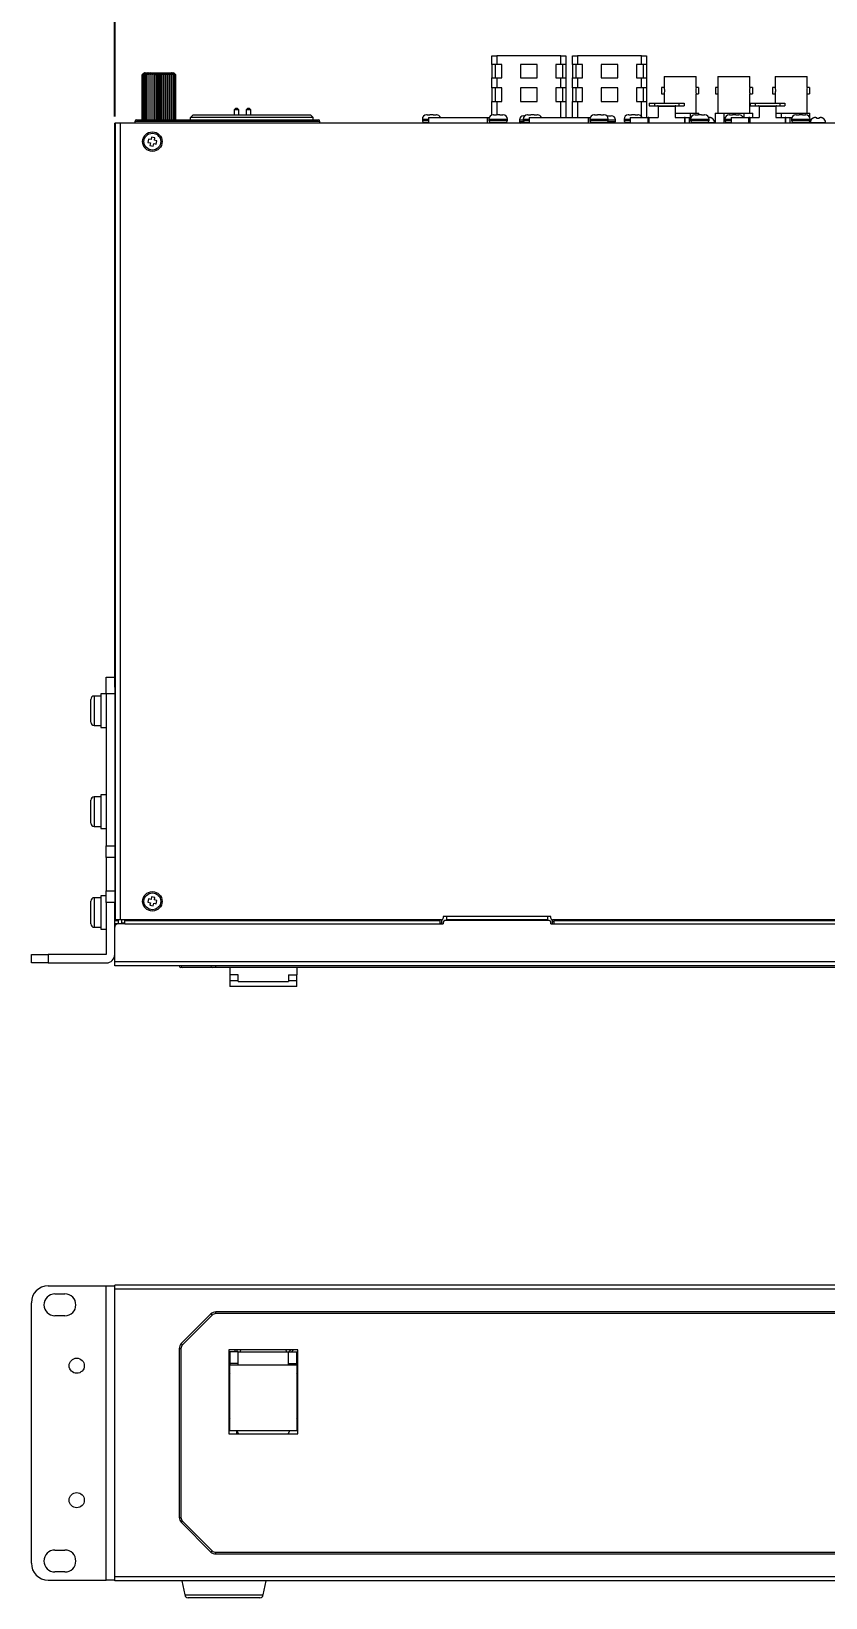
# Model space of a CAD drawing. Header units: millimetres. Extents: x 46 to 564, y 11 to 440.
# Drawn here: x 46.4 to 164.5, y 25.7 to 258.7 of the extents above; entities that cross this region are included whole.
import ezdxf

# ---------------------------------------------------------------- set-up
doc = ezdxf.new("R2010")
doc.units = ezdxf.units.MM
doc.layers.add('圖層0', color=5, linetype='Continuous')
doc.styles.add('SLDTEXTSTYLE0', font='TXT', dxfattribs={"width": 0.75})
doc.dimstyles.new('SLDDIMSTYLE2', dxfattribs={"dimtxt": 9.260417, "dimasz": 3.302, "dimexe": 0, "dimexo": 0.0625, "dimgap": 2.315104, "dimtad": 2, "dimlfac": 2, "dimrnd": 1e-09, "dimzin": 4, "dimdsep": 46, "dimtxsty": 'SLDTEXTSTYLE0', "dimsah": 1, "dimcen": 0.09, "dimadec": 0, "dimazin": 0, "dimtfac": 1, "dimtofl": 0, "dimtmove": 0, "dimatfit": 3, "dimfxl": 1, "dimtolj": 1, "dimtzin": 12, "dimarcsym": 0})

# ---------------------------------------------------------------- blocks, each defined once
blk = doc.blocks.new('*D3')
at = {"layer": '圖層0'}
for p, q in [((58.77, 246.04), (58.77, 263.26)), ((58.77, 262.26), (274.97, 262.26)), ((274.97, 246.04), (274.97, 263.26))]:
    blk.add_line(p, q, dxfattribs=at)
for points in [[(58.77, 262.26), (62.07, 261.75), (62.07, 262.77)], [(274.97, 262.26), (271.66, 262.77), (271.66, 261.75)]]:
    blk.add_solid(points, dxfattribs=at)
at = {"layer": '圖層0', "insert": (151.17, 274.2), "char_height": 9.26, "attachment_point": 1, "style": 'SLDTEXTSTYLE0'}
blk.add_mtext('432.40', dxfattribs=at)

msp = doc.modelspace()

# ---------------------------------------------------------------- linework, layer by layer
at = {"color": 7, "linetype": 'Continuous', "lineweight": 15}
for p, q in [((114.8362, 253.7908), (114.8362, 255.0408)), ((114.8362, 255.0408), (115.5862, 255.0408)), ((115.5862, 255.0408), (115.5862, 253.7908)), ((125.0863, 255.0408), (115.5862, 255.0408)), ((125.0863, 253.7908), (125.0863, 255.0408)), ((125.0863, 255.0408), (125.8362, 255.0408)), ((125.8362, 255.0408), (125.8362, 253.7908)), ((126.8363, 253.7908), (126.8363, 255.0408)), ((126.8363, 255.0408), (127.5862, 255.0408)), ((127.5862, 255.0408), (127.5862, 253.7908)), ((137.0862, 255.0408), (127.5862, 255.0408)), ((137.0862, 253.7908), (137.0862, 255.0408)), ((137.0862, 255.0408), (137.8362, 255.0408)), ((137.8362, 255.0408), (137.8362, 253.7908)), ((62.8676, 252.2408), (63.0232, 252.3964)), ((62.8679, 252.2408), (62.8676, 252.2408)), ((62.8676, 245.5408), (62.8676, 252.2408)), ((63.1783, 252.5408), (62.8679, 252.2408)), ((62.8679, 245.5408), (62.8679, 252.2408)), ((62.9034, 252.2408), (63.1783, 252.5408)), ((62.905, 252.2408), (62.9034, 252.2408)), ((62.9034, 245.5408), (62.9034, 252.2408)), ((63.2316, 252.5408), (62.905, 252.2408)), ((62.905, 245.5408), (62.905, 252.2408)), ((62.9872, 252.2408), (63.2316, 252.5408)), ((62.99, 252.2408), (62.9872, 252.2408)), ((62.9872, 245.5408), (62.9872, 252.2408)), ((63.3264, 252.5408), (62.99, 252.2408)), ((62.99, 245.5408), (62.99, 252.2408)), ((63.1663, 252.5408), (63.0225, 252.3971)), ((63.1173, 252.2408), (63.3264, 252.5408)), ((63.1213, 252.2408), (63.1173, 252.2408)), ((63.1173, 245.5408), (63.1173, 252.2408)), ((63.1213, 245.5408), (63.1213, 252.2408)), ((63.1663, 252.5408), (63.1783, 252.5408)), ((63.1783, 252.5408), (63.2316, 252.5408)), ((63.2316, 252.5408), (63.3264, 252.5408)), ((63.2911, 252.2408), (63.461, 252.5408)), ((63.2962, 252.2408), (63.2911, 252.2408)), ((63.2911, 245.5408), (63.2911, 252.2408)), ((63.6326, 252.5408), (63.2962, 252.2408)), ((63.2962, 245.5408), (63.2962, 252.2408)), ((63.3264, 252.5408), (63.461, 252.5408)), ((63.461, 252.5408), (63.6326, 252.5408)), ((63.5054, 252.2408), (63.6326, 252.5408)), ((63.5114, 252.2408), (63.5054, 252.2408)), ((63.5054, 245.5408), (63.5054, 252.2408)), ((63.838, 252.5408), (63.5114, 252.2408)), ((63.5114, 245.5408), (63.5114, 252.2408)), ((63.6326, 252.5408), (63.838, 252.5408)), ((63.7558, 252.2408), (63.838, 252.5408)), ((63.7628, 252.2408), (63.7558, 252.2408)), ((63.7558, 245.5408), (63.7558, 252.2408)), ((64.0731, 252.5408), (63.7628, 252.2408)), ((63.7628, 245.5408), (63.7628, 252.2408)), ((63.838, 252.5408), (64.0731, 252.5408)), ((64.0376, 252.2408), (64.0731, 252.5408)), ((64.0453, 252.2408), (64.0376, 252.2408)), ((64.0376, 245.5408), (64.0376, 252.2408)), ((64.3334, 252.5408), (64.0453, 252.2408)), ((64.0453, 245.5408), (64.0453, 252.2408)), ((64.0731, 252.5408), (64.3334, 252.5408)), ((64.3334, 252.5408), (64.6138, 252.5408)), ((64.3453, 252.2408), (64.3334, 252.5408)), ((64.3334, 245.5408), (64.3334, 252.5408)), ((64.3535, 252.2408), (64.3453, 252.2408)), ((64.3453, 245.5408), (64.3453, 252.2408)), ((64.6138, 252.5408), (64.3535, 252.2408)), ((64.3535, 245.5408), (64.3535, 252.2408)), ((64.6138, 252.5408), (64.9088, 252.5408)), ((64.6728, 252.2408), (64.6138, 252.5408)), ((64.6138, 245.5408), (64.6138, 252.5408)), ((64.6815, 252.2408), (64.6728, 252.2408)), ((64.6728, 245.5408), (64.6728, 252.2408)), ((64.9088, 252.5408), (64.6815, 252.2408)), ((64.6815, 245.5408), (64.6815, 252.2408)), ((64.9088, 252.5408), (65.2128, 252.5408)), ((65.0138, 252.2408), (64.9088, 252.5408)), ((64.9088, 245.5408), (64.9088, 252.5408)), ((65.0228, 252.2408), (65.0138, 252.2408)), ((65.0138, 245.5408), (65.0138, 252.2408)), ((65.2128, 252.5408), (65.0228, 252.2408)), ((65.0228, 245.5408), (65.0228, 252.2408)), ((65.2128, 252.5408), (65.5197, 252.5408)), ((65.3617, 252.2408), (65.2128, 252.5408)), ((65.2128, 245.5408), (65.2128, 252.5408)), ((65.3708, 252.2408), (65.3617, 252.2408)), ((65.3617, 245.5408), (65.3617, 252.2408)), ((65.5197, 252.5408), (65.3708, 252.2408)), ((65.3708, 245.5408), (65.3708, 252.2408)), ((65.5197, 245.5408), (65.5197, 252.5408)), ((65.7097, 252.2408), (65.5197, 252.5408)), ((65.5197, 252.5408), (65.8237, 252.5408)), ((65.7097, 245.5408), (65.7097, 252.2408)), ((65.7187, 252.2408), (65.7097, 252.2408)), ((65.8237, 252.5408), (65.7187, 252.2408)), ((65.7187, 245.5408), (65.7187, 252.2408)), ((65.8237, 245.5408), (65.8237, 252.5408)), ((65.8237, 252.5408), (66.1187, 252.5408)), ((66.051, 252.2408), (65.8237, 252.5408)), ((66.0597, 252.2408), (66.051, 252.2408)), ((66.051, 245.5408), (66.051, 252.2408)), ((66.1187, 252.5408), (66.0597, 252.2408)), ((66.0597, 245.5408), (66.0597, 252.2408)), ((66.1187, 245.5408), (66.1187, 252.5408)), ((66.1187, 252.5408), (66.3991, 252.5408)), ((66.3789, 252.2408), (66.1187, 252.5408)), ((66.3872, 252.2408), (66.3789, 252.2408)), ((66.3789, 245.5408), (66.3789, 252.2408)), ((66.3991, 252.5408), (66.3872, 252.2408)), ((66.3872, 245.5408), (66.3872, 252.2408)), ((66.3991, 245.5408), (66.3991, 252.5408)), ((66.6872, 252.2408), (66.3991, 252.5408)), ((66.3991, 252.5408), (66.6594, 252.5408)), ((66.6594, 252.5408), (66.6949, 252.2408)), ((66.9697, 252.2408), (66.6594, 252.5408)), ((66.6594, 252.5408), (66.8945, 252.5408)), ((66.6872, 245.5408), (66.6872, 252.2408)), ((66.6949, 252.2408), (66.6872, 252.2408)), ((66.6949, 245.5408), (66.6949, 252.2408)), ((66.8945, 252.5408), (66.9767, 252.2408)), ((67.2211, 252.2408), (66.8945, 252.5408)), ((66.8945, 252.5408), (67.0999, 252.5408)), ((66.9697, 245.5408), (66.9697, 252.2408)), ((66.9767, 252.2408), (66.9697, 252.2408)), ((66.9767, 245.5408), (66.9767, 252.2408)), ((67.0999, 252.5408), (67.2271, 252.2408)), ((67.4363, 252.2408), (67.0999, 252.5408)), ((67.0999, 252.5408), (67.2715, 252.5408)), ((67.2211, 245.5408), (67.2211, 252.2408)), ((67.2271, 252.2408), (67.2211, 252.2408)), ((67.2271, 245.5408), (67.2271, 252.2408)), ((67.2715, 252.5408), (67.4414, 252.2408)), ((67.2715, 252.5408), (67.4061, 252.5408)), ((67.4061, 252.5408), (67.6152, 252.2408)), ((67.7425, 252.2408), (67.4061, 252.5408)), ((67.4061, 252.5408), (67.5009, 252.5408)), ((67.4414, 252.2408), (67.4363, 252.2408)), ((67.4363, 245.5408), (67.4363, 252.2408)), ((67.4414, 245.5408), (67.4414, 252.2408)), ((67.5009, 252.5408), (67.7453, 252.2408)), ((67.8275, 252.2408), (67.5009, 252.5408)), ((67.5009, 252.5408), (67.5542, 252.5408)), ((67.5542, 252.5408), (67.829, 252.2408)), ((67.8646, 252.2408), (67.5542, 252.5408)), ((67.5542, 252.5408), (67.5663, 252.5408)), ((67.71, 252.3971), (67.5663, 252.5408)), ((67.6152, 252.2408), (67.6112, 252.2408)), ((67.6112, 245.5408), (67.6112, 252.2408)), ((67.6152, 245.5408), (67.6152, 252.2408)), ((67.7093, 252.3964), (67.8649, 252.2408)), ((67.7425, 245.5408), (67.7425, 252.2408)), ((67.7453, 252.2408), (67.7425, 252.2408)), ((67.7453, 245.5408), (67.7453, 252.2408)), ((67.829, 252.2408), (67.8275, 252.2408)), ((67.8275, 245.5408), (67.8275, 252.2408)), ((67.829, 245.5408), (67.829, 252.2408)), ((67.8646, 245.5408), (67.8646, 252.2408)), ((67.8649, 252.2408), (67.8646, 252.2408)), ((67.8649, 245.5408), (67.8649, 252.2408)), ((115.5862, 253.7908), (114.8362, 253.7908)), ((114.8362, 253.7908), (114.8362, 251.7908)), ((114.8362, 250.2908), (114.8362, 251.7908)), ((114.8362, 251.7908), (115.5862, 251.7908)), ((115.3362, 253.7908), (115.3362, 251.7908)), ((116.3362, 253.7908), (115.5862, 253.7908)), ((115.5862, 251.7908), (115.5862, 250.2908)), ((115.5862, 251.7908), (116.3362, 251.7908)), ((116.3362, 251.7908), (116.3362, 253.7908)), ((121.5863, 253.7908), (119.0862, 253.7908)), ((119.0862, 253.7908), (119.0862, 251.7908)), ((119.0862, 251.7908), (121.5863, 251.7908)), ((121.5863, 251.7908), (121.5863, 253.7908)), ((125.0863, 253.7908), (124.3362, 253.7908)), ((124.3362, 253.7908), (124.3362, 251.7908)), ((124.3362, 251.7908), (125.0863, 251.7908)), ((125.8362, 253.7908), (125.0863, 253.7908)), ((125.0863, 250.2908), (125.0863, 251.7908)), ((125.0863, 251.7908), (125.8362, 251.7908)), ((125.3363, 253.7908), (125.3363, 251.7908)), ((125.8362, 253.7908), (125.8362, 251.7908)), ((125.8362, 251.7908), (125.8362, 250.2908)), ((127.5862, 253.7908), (126.8363, 253.7908)), ((126.8363, 253.7908), (126.8363, 251.7908)), ((126.8363, 250.2908), (126.8363, 251.7908)), ((126.8363, 251.7908), (127.5862, 251.7908)), ((127.3362, 253.7908), (127.3362, 251.7908)), ((128.3362, 253.7908), (127.5862, 253.7908)), ((127.5862, 251.7908), (127.5862, 250.2908)), ((127.5862, 251.7908), (128.3362, 251.7908)), ((128.3362, 251.7908), (128.3362, 253.7908)), ((133.5862, 253.7908), (131.0862, 253.7908)), ((131.0862, 253.7908), (131.0862, 251.7908)), ((131.0862, 251.7908), (133.5862, 251.7908)), ((133.5862, 251.7908), (133.5862, 253.7908)), ((137.0862, 253.7908), (136.3362, 253.7908)), ((136.3362, 253.7908), (136.3362, 251.7908)), ((136.3362, 251.7908), (137.0862, 251.7908)), ((137.8362, 253.7908), (137.0862, 253.7908)), ((137.0862, 250.2908), (137.0862, 251.7908)), ((137.0862, 251.7908), (137.8362, 251.7908)), ((137.3362, 253.7908), (137.3362, 251.7908)), ((137.8362, 253.7908), (137.8362, 251.7908)), ((137.8362, 251.7908), (137.8362, 250.2908)), ((140.4602, 251.9908), (140.4602, 250.3658)), ((140.4602, 251.9908), (145.2102, 251.9908)), ((145.2102, 250.3658), (145.2102, 251.9908)), ((148.4602, 251.9908), (148.4602, 250.3596)), ((148.4602, 251.9908), (153.2102, 251.9908)), ((153.2102, 250.3658), (153.2102, 251.9908)), ((156.9602, 251.9908), (156.9602, 250.3658)), ((156.9602, 251.9908), (161.7102, 251.9908)), ((161.7102, 250.3658), (161.7102, 251.9908)), ((115.5862, 250.2908), (114.8362, 250.2908)), ((114.8362, 250.2908), (114.8362, 248.2908)), ((115.3362, 250.2908), (115.3362, 248.2908)), ((116.3362, 250.2908), (115.5862, 250.2908)), ((116.3362, 248.2908), (116.3362, 250.2908)), ((119.0862, 250.2908), (119.0862, 248.2908)), ((121.5863, 250.2908), (119.0862, 250.2908)), ((121.5863, 248.2908), (121.5863, 250.2908)), ((125.0863, 250.2908), (124.3362, 250.2908)), ((124.3362, 250.2908), (124.3362, 248.2908)), ((125.8362, 250.2908), (125.0863, 250.2908)), ((125.3363, 250.2908), (125.3363, 248.2908)), ((125.8362, 250.2908), (125.8362, 248.2908)), ((127.5862, 250.2908), (126.8363, 250.2908)), ((126.8363, 250.2908), (126.8363, 248.2908)), ((127.3362, 250.2908), (127.3362, 248.2908)), ((128.3362, 250.2908), (127.5862, 250.2908)), ((128.3362, 248.2908), (128.3362, 250.2908)), ((131.0862, 250.2908), (131.0862, 248.2908)), ((133.5862, 250.2908), (131.0862, 250.2908)), ((133.5862, 248.2908), (133.5862, 250.2908)), ((137.0862, 250.2908), (136.3362, 250.2908)), ((136.3362, 250.2908), (136.3362, 248.2908)), ((137.8362, 250.2908), (137.0862, 250.2908)), ((137.3362, 250.2908), (137.3362, 248.2908)), ((137.8362, 250.2908), (137.8362, 248.2908)), ((140.4602, 250.3658), (140.0852, 250.3658)), ((140.0852, 250.3658), (140.0852, 249.4158)), ((140.0852, 249.4158), (140.4615, 249.4158)), ((140.4602, 249.422), (140.4602, 248.0408)), ((145.209, 249.4158), (145.5852, 249.4158)), ((145.5852, 250.3658), (145.2102, 250.3658)), ((145.2102, 246.5408), (145.2102, 249.422)), ((145.5852, 250.3658), (145.5852, 249.4158)), ((148.4615, 250.3658), (148.0852, 250.3658)), ((148.0852, 250.3658), (148.0852, 249.4158)), ((148.0852, 249.4158), (148.4602, 249.4158)), ((148.4602, 249.4158), (148.4602, 246.5408)), ((153.209, 249.4158), (153.5852, 249.4158)), ((153.5852, 250.3658), (153.2102, 250.3658)), ((153.2102, 246.5408), (153.2102, 249.422)), ((153.5852, 250.3658), (153.5852, 249.4158)), ((156.9602, 250.3658), (156.5852, 250.3658)), ((156.5852, 250.3658), (156.5852, 249.4158)), ((156.5852, 249.4158), (156.9615, 249.4158)), ((156.9602, 249.422), (156.9602, 248.0408)), ((161.709, 249.4158), (162.0852, 249.4158)), ((162.0852, 250.3658), (161.7102, 250.3658)), ((161.7102, 246.5408), (161.7102, 249.422)), ((162.0852, 250.3658), (162.0852, 249.4158)), ((76.7912, 247.2908), (76.5413, 247.0408)), ((76.5413, 247.0408), (76.5413, 246.2908)), ((76.8912, 247.0408), (76.5413, 247.0408)), ((76.7912, 247.2908), (76.8912, 247.2908)), ((76.8912, 247.2908), (76.9913, 247.2908)), ((77.2412, 247.0408), (76.8912, 247.0408)), ((77.2412, 247.0408), (76.9913, 247.2908)), ((77.2412, 246.2908), (77.2412, 247.0408)), ((78.5412, 247.2908), (78.2913, 247.0408)), ((78.2913, 247.0408), (78.2913, 246.2908)), ((78.6412, 247.0408), (78.2913, 247.0408)), ((78.5412, 247.2908), (78.6412, 247.2908)), ((78.6412, 247.2908), (78.7413, 247.2908)), ((78.9912, 247.0408), (78.6412, 247.0408)), ((78.9912, 247.0408), (78.7413, 247.2908)), ((78.9912, 246.2908), (78.9912, 247.0408)), ((114.8362, 246.2515), (114.8362, 248.2908)), ((114.8362, 248.2908), (115.5862, 248.2908)), ((115.5862, 248.2908), (116.3362, 248.2908)), ((119.0862, 248.2908), (121.5863, 248.2908)), ((124.3362, 248.2908), (125.0863, 248.2908)), ((125.0863, 248.2908), (125.8362, 248.2908)), ((125.8362, 248.2908), (125.8362, 245.8908)), ((126.8363, 245.8908), (126.8363, 248.2908)), ((126.8363, 248.2908), (127.5862, 248.2908)), ((127.5862, 248.2908), (128.3362, 248.2908)), ((131.0862, 248.2908), (133.5862, 248.2908)), ((136.3362, 248.2908), (137.0862, 248.2908)), ((137.0862, 248.2908), (137.8362, 248.2908)), ((137.8362, 248.2908), (137.8362, 245.8908)), ((138.2338, 248.0408), (138.2338, 247.6408)), ((138.2338, 248.0408), (139.0131, 248.0408)), ((138.2338, 247.6408), (139.0131, 247.6408)), ((139.0131, 248.0408), (139.0131, 247.6408)), ((139.0131, 248.0408), (142.6545, 248.0408)), ((139.0131, 247.6408), (142.6545, 247.6408)), ((139.5666, 247.6304), (139.48, 247.6304)), ((142.0838, 247.5158), (139.5838, 247.5158)), ((139.5838, 247.5158), (139.5838, 245.8908)), ((142.0838, 247.5158), (142.0838, 245.8908)), ((142.1877, 247.6304), (142.1011, 247.6304)), ((142.6545, 248.0408), (142.6545, 247.6408)), ((142.6545, 248.0408), (143.4338, 248.0408)), ((142.6545, 247.6408), (143.4338, 247.6408)), ((143.4338, 248.0408), (143.4338, 247.6408)), ((153.2338, 248.0408), (153.2338, 247.6408)), ((153.2338, 248.0408), (154.0131, 248.0408)), ((153.2338, 247.6408), (154.0131, 247.6408)), ((154.0131, 248.0408), (154.0131, 247.6408)), ((154.0131, 248.0408), (157.6545, 248.0408)), ((154.0131, 247.6408), (157.6545, 247.6408)), ((154.5666, 247.6304), (154.48, 247.6304)), ((157.0838, 247.5158), (154.5838, 247.5158)), ((154.5838, 247.5158), (154.5838, 245.8908)), ((157.0838, 247.5158), (157.0838, 245.8908)), ((157.1877, 247.6304), (157.1011, 247.6304)), ((157.6545, 248.0408), (157.6545, 247.6408)), ((157.6545, 248.0408), (158.4338, 248.0408)), ((157.6545, 247.6408), (158.4338, 247.6408)), ((158.4338, 248.0408), (158.4338, 247.6408)), ((58.8662, 245.0408), (58.7663, 245.0408)), ((58.7663, 161.1773), (58.7663, 245.0408)), ((58.8662, 126.5489), (58.8662, 245.0489)), ((59.6163, 245.0489), (58.8662, 245.0489)), ((59.6163, 126.5489), (59.6163, 245.0489)), ((274.1162, 245.0489), (59.6163, 245.0489)), ((61.7663, 245.2908), (61.7663, 245.0489)), ((62.0162, 245.5408), (89.0162, 245.5408)), ((70.0162, 245.8908), (70.4162, 246.2908)), ((88.2663, 245.8908), (70.0162, 245.8908)), ((70.0162, 245.5408), (70.0162, 245.8908)), ((70.4162, 246.2908), (87.8662, 246.2908)), ((88.2663, 245.8908), (87.8662, 246.2908)), ((88.2663, 245.5408), (88.2663, 245.8908)), ((89.2662, 245.0489), (89.2662, 245.2908)), ((104.5088, 245.6408), (104.5088, 245.4408)), ((104.8088, 245.1408), (105.4088, 245.1408)), ((105.1338, 245.1408), (105.1338, 245.0489)), ((105.2033, 246.2908), (105.1361, 246.2878)), ((105.2033, 246.2908), (105.6338, 246.2908)), ((105.4088, 245.8908), (105.4088, 245.0489)), ((105.4088, 245.8908), (114.1671, 245.8908)), ((105.6346, 246.2878), (105.6338, 246.2908)), ((106.1338, 246.2908), (106.1331, 246.2878)), ((106.1338, 246.2908), (106.5644, 246.2908)), ((106.6316, 246.2878), (106.5644, 246.2908)), ((114.1671, 245.8908), (114.1671, 245.0489)), ((114.1671, 245.8908), (114.4588, 245.8908)), ((114.4088, 245.6408), (114.4088, 245.4408)), ((114.7088, 245.1408), (116.8588, 245.1408)), ((115.0338, 245.1408), (115.0338, 245.0489)), ((115.1033, 246.2908), (115.0361, 246.2878)), ((115.1033, 246.2908), (115.5338, 246.2908)), ((115.5346, 246.2878), (115.5338, 246.2908)), ((116.0338, 246.2908), (116.0331, 246.2878)), ((116.0338, 246.2908), (116.4644, 246.2908)), ((116.5316, 246.2878), (116.4644, 246.2908)), ((116.5338, 245.0489), (116.5338, 245.1408)), ((117.1588, 245.4408), (117.1588, 245.6408)), ((118.9602, 245.5408), (118.9602, 245.2908)), ((119.5088, 245.6408), (119.5088, 245.4408)), ((119.5602, 246.1408), (119.7435, 246.1408)), ((119.8088, 245.1408), (120.4088, 245.1408)), ((120.1338, 245.1408), (120.1338, 245.0489)), ((120.2033, 246.2908), (120.1361, 246.2878)), ((120.2033, 246.2908), (120.6338, 246.2908)), ((120.4088, 245.8908), (120.4088, 245.0489)), ((120.4088, 245.8908), (129.1671, 245.8908)), ((120.6346, 246.2878), (120.6338, 246.2908)), ((121.1338, 246.2908), (121.1331, 246.2878)), ((121.1338, 246.2908), (121.5644, 246.2908)), ((121.6316, 246.2878), (121.5644, 246.2908)), ((129.1671, 245.8908), (129.1671, 245.0489)), ((129.1671, 245.8908), (129.4588, 245.8908)), ((129.4088, 245.6408), (129.4088, 245.4408)), ((129.7088, 245.1408), (131.8588, 245.1408)), ((130.0338, 245.1408), (130.0338, 245.0489)), ((130.1033, 246.2908), (130.0361, 246.2878)), ((130.1033, 246.2908), (130.5338, 246.2908)), ((130.5346, 246.2878), (130.5338, 246.2908)), ((131.0338, 246.2908), (131.0331, 246.2878)), ((131.0338, 246.2908), (131.4644, 246.2908)), ((131.5316, 246.2878), (131.4644, 246.2908)), ((131.5338, 245.0489), (131.5338, 245.1408)), ((131.9242, 246.1408), (132.6102, 246.1408)), ((132.1588, 245.4408), (132.1588, 245.6408)), ((133.2102, 245.2908), (133.2102, 245.5408)), ((134.5088, 245.6408), (134.5088, 245.4408)), ((134.8088, 245.1408), (135.4088, 245.1408)), ((135.1338, 245.1408), (135.1338, 245.0489)), ((135.2033, 246.2908), (135.1361, 246.2878)), ((135.2033, 246.2908), (135.6338, 246.2908)), ((135.4088, 245.8908), (135.4088, 245.0489)), ((135.4088, 245.8908), (138.0838, 245.8908)), ((135.6346, 246.2878), (135.6338, 246.2908)), ((136.1338, 246.2908), (136.1331, 246.2878)), ((136.1338, 246.2908), (136.5644, 246.2908)), ((136.6316, 246.2878), (136.5644, 246.2908)), ((138.0838, 245.0489), (138.0838, 245.8908)), ((138.1923, 245.8908), (138.0838, 245.8908)), ((138.1923, 245.8908), (138.1923, 245.0489)), ((138.1923, 245.8908), (139.5838, 245.8908)), ((142.0838, 246.5408), (142.8352, 246.5408)), ((142.0838, 245.8908), (143.4754, 245.8908)), ((142.8352, 246.5408), (144.3183, 246.5408)), ((143.4754, 245.8908), (143.4754, 245.0489)), ((143.5838, 245.8908), (143.4754, 245.8908)), ((143.5838, 245.0489), (143.5838, 245.8908)), ((143.5838, 245.8908), (144.1671, 245.8908)), ((144.1671, 245.8908), (144.1671, 245.0489)), ((144.1671, 245.8908), (144.4588, 245.8908)), ((144.3183, 246.5408), (144.3183, 245.8908)), ((144.3183, 246.5408), (145.6352, 246.5408)), ((144.4088, 245.6408), (144.4088, 245.4408)), ((144.7088, 245.1408), (146.8588, 245.1408)), ((145.0338, 245.1408), (145.0338, 245.0489)), ((145.1033, 246.2908), (145.0361, 246.2878)), ((145.1033, 246.2908), (145.5338, 246.2908)), ((145.5346, 246.2878), (145.5338, 246.2908)), ((145.6352, 246.2893), (145.6352, 246.5408)), ((146.0338, 246.2908), (146.0331, 246.2878)), ((146.0338, 246.2908), (146.4644, 246.2908)), ((146.5316, 246.2878), (146.4644, 246.2908)), ((146.5338, 245.0489), (146.5338, 245.1408)), ((147.1088, 245.8908), (147.1525, 245.8908)), ((147.1588, 245.4408), (147.1588, 245.6408)), ((147.9602, 245.0489), (147.9602, 245.1408)), ((148.0352, 246.5408), (148.0352, 245.0489)), ((148.0352, 246.5408), (149.3522, 246.5408)), ((149.3522, 246.5408), (149.3522, 245.0489)), ((149.3522, 246.5408), (150.8352, 246.5408)), ((149.5088, 245.6408), (149.5088, 245.4408)), ((149.8088, 245.1408), (150.4088, 245.1408)), ((150.1338, 245.1408), (150.1338, 245.0489)), ((150.2033, 246.2908), (150.1361, 246.2878)), ((150.2033, 246.2908), (150.6338, 246.2908)), ((150.4088, 245.8908), (150.4088, 245.0489)), ((150.4088, 245.8908), (153.0838, 245.8908)), ((150.6346, 246.2878), (150.6338, 246.2908)), ((150.8352, 246.5408), (152.3183, 246.5408)), ((151.1338, 246.2908), (151.1331, 246.2878)), ((151.1338, 246.2908), (151.5644, 246.2908)), ((151.6316, 246.2878), (151.5644, 246.2908)), ((152.3183, 246.5408), (152.3183, 245.8908)), ((152.3183, 246.5408), (153.6352, 246.5408)), ((153.0838, 245.0489), (153.0838, 245.8908)), ((153.1923, 245.8908), (153.0838, 245.8908)), ((153.1923, 245.8908), (153.1923, 245.0489)), ((153.1923, 245.8908), (154.5838, 245.8908)), ((153.6352, 245.8908), (153.6352, 246.5408)), ((157.0838, 246.5408), (157.8522, 246.5408)), ((157.0838, 245.8908), (158.4754, 245.8908)), ((157.8522, 246.5408), (157.8522, 245.8908)), ((157.8522, 246.5408), (159.3352, 246.5408)), ((158.4754, 245.8908), (158.4754, 245.0489)), ((158.5838, 245.8908), (158.4754, 245.8908)), ((158.5838, 245.0489), (158.5838, 245.8908)), ((158.5838, 245.8908), (159.1671, 245.8908)), ((159.1671, 245.8908), (159.1671, 245.0489)), ((159.1671, 245.8908), (159.4588, 245.8908)), ((159.3352, 246.5408), (160.8183, 246.5408)), ((159.4088, 245.6408), (159.4088, 245.4408)), ((159.7088, 245.1408), (161.8588, 245.1408)), ((160.0338, 245.1408), (160.0338, 245.0489)), ((160.1033, 246.2908), (160.0361, 246.2878)), ((160.1033, 246.2908), (160.5338, 246.2908)), ((160.5346, 246.2878), (160.5338, 246.2908)), ((160.8183, 246.5408), (160.8183, 246.2903)), ((160.8183, 246.5408), (162.1352, 246.5408)), ((161.0338, 246.2908), (161.0331, 246.2878)), ((161.0338, 246.2908), (161.4644, 246.2908)), ((161.5316, 246.2878), (161.4644, 246.2908)), ((161.5338, 245.0489), (161.5338, 245.1408)), ((162.1352, 245.8144), (162.1352, 246.5408)), ((162.1352, 245.0489), (162.1352, 245.3242)), ((162.1588, 245.4408), (162.1588, 245.6408)), ((162.2102, 245.1408), (162.2102, 245.0489)), ((163.018, 245.8908), (163.1352, 245.8908)), ((163.5352, 245.8908), (163.6525, 245.8908)), ((164.4602, 245.0489), (164.4602, 245.1408)), ((63.7986, 242.6607), (63.7057, 242.1694)), ((64.1671, 242.591), (63.7986, 242.6607)), ((64.2367, 242.9595), (64.1671, 242.591)), ((64.728, 242.8666), (64.2367, 242.9595)), ((64.6583, 242.4981), (64.728, 242.8666)), ((65.0268, 242.4284), (64.6583, 242.4981)), ((64.9339, 241.9371), (65.0268, 242.4284)), ((63.7057, 242.1694), (64.0741, 242.0997)), ((64.0741, 242.0997), (64.0045, 241.7312)), ((64.0045, 241.7312), (64.4958, 241.6383)), ((64.4958, 241.6383), (64.5654, 242.0068)), ((64.5654, 242.0068), (64.9339, 241.9371)), ((57.5162, 162.6408), (58.7663, 162.6408)), ((57.5162, 160.1408), (57.5162, 162.6408)), ((58.7663, 161.1773), (58.7663, 160.1408)), ((55.2163, 155.9408), (55.2163, 159.3408)), ((56.7162, 159.8408), (55.7163, 159.8408)), ((57.5162, 160.1408), (56.7162, 160.1408)), ((56.7162, 160.1408), (56.7162, 155.1408)), ((58.7663, 160.1408), (57.5162, 160.1408)), ((57.5162, 160.1408), (57.5162, 137.5764)), ((58.7663, 160.1408), (58.7663, 137.5764)), ((55.7163, 155.4408), (56.7162, 155.4408)), ((56.7162, 155.1408), (57.5162, 155.1408)), ((56.7162, 144.8408), (55.7163, 144.8408)), ((57.5162, 145.1408), (56.7162, 145.1408)), ((56.7162, 145.1408), (56.7162, 140.1408)), ((55.2163, 140.9408), (55.2163, 144.3408)), ((55.7163, 140.4408), (56.7162, 140.4408)), ((56.7162, 140.1408), (57.5162, 140.1408)), ((57.5162, 137.5764), (58.7663, 137.5764)), ((57.5162, 135.8086), (57.5162, 137.5764)), ((58.7663, 137.5764), (58.7663, 135.8086)), ((58.7663, 135.8086), (57.5162, 135.8086)), ((57.5162, 135.8086), (57.5162, 130.8731)), ((58.7663, 135.8086), (58.7663, 130.8731)), ((57.5162, 130.8731), (58.7663, 130.8731)), ((57.5162, 129.1053), (57.5162, 130.8731)), ((58.7663, 130.8731), (58.7663, 129.1053)), ((55.2163, 125.9408), (55.2163, 129.3408)), ((56.7162, 129.8408), (55.7163, 129.8408)), ((57.5162, 130.1408), (56.7162, 130.1408)), ((56.7162, 130.1408), (56.7162, 125.1408)), ((58.7663, 129.1053), (57.5162, 129.1053)), ((57.5162, 129.1053), (57.5162, 121.3908)), ((58.7663, 125.4408), (58.7663, 129.1053)), ((63.7986, 129.6607), (63.7057, 129.1694)), ((63.7057, 129.1694), (64.0741, 129.0997)), ((64.1671, 129.591), (63.7986, 129.6607)), ((64.0741, 129.0997), (64.0045, 128.7312)), ((64.0045, 128.7312), (64.4958, 128.6383)), ((64.2367, 129.9595), (64.1671, 129.591)), ((64.728, 129.8666), (64.2367, 129.9595)), ((64.4958, 128.6383), (64.5654, 129.0068)), ((64.5654, 129.0068), (64.9339, 128.9371)), ((64.6583, 129.4981), (64.728, 129.8666)), ((65.0268, 129.4284), (64.6583, 129.4981)), ((64.9339, 128.9371), (65.0268, 129.4284)), ((58.8662, 126.6908), (58.7663, 126.6908)), ((58.7663, 126.4408), (59.2662, 126.4408)), ((59.2662, 125.9408), (58.7663, 125.9408)), ((59.6163, 126.5489), (58.8662, 126.5489)), ((59.2662, 126.4408), (59.2662, 126.5489)), ((59.2662, 126.4408), (59.2662, 125.9408)), ((60.2662, 125.9408), (59.2662, 125.9408)), ((107.3662, 126.5489), (59.6163, 126.5489)), ((59.7662, 126.5489), (59.7662, 125.9408)), ((59.7662, 126.0908), (60.2662, 126.0908)), ((60.2662, 125.9908), (59.7662, 125.9908)), ((60.2662, 126.4408), (60.2662, 126.5489)), ((60.2662, 125.9408), (60.2662, 126.4408)), ((60.2662, 126.4408), (107.1163, 126.4408)), ((60.2662, 125.9408), (107.1163, 125.9408)), ((107.1163, 126.5489), (107.1163, 126.4408)), ((107.1163, 126.4408), (107.1163, 125.9408)), ((107.3662, 125.9908), (107.1163, 125.9908)), ((107.1163, 125.9408), (107.6162, 125.9408)), ((107.3662, 126.5489), (107.3662, 125.9408)), ((108.1162, 127.0489), (107.6162, 127.0489)), ((107.6162, 127.0489), (107.6162, 126.7989)), ((107.6162, 126.1908), (107.6162, 125.9408)), ((123.3663, 126.4408), (107.8662, 126.4408)), ((123.1162, 127.0489), (108.1162, 127.0489)), ((108.1162, 127.0489), (108.1162, 126.5489)), ((123.1162, 126.5489), (108.1162, 126.5489)), ((108.1162, 126.4408), (108.1162, 126.5489)), ((123.6163, 127.0489), (123.1162, 127.0489)), ((123.1162, 127.0489), (123.1162, 126.5489)), ((123.1162, 126.5489), (123.1162, 126.4408)), ((123.6163, 126.7989), (123.6163, 127.0489)), ((123.6163, 125.9408), (123.6163, 126.1908)), ((123.6163, 125.9408), (124.1162, 125.9408)), ((123.8662, 125.9408), (123.8662, 126.5489)), ((209.8663, 126.5489), (123.8662, 126.5489)), ((123.8662, 126.3093), (124.1162, 126.3093)), ((124.1162, 126.4408), (124.1162, 126.5489)), ((124.1162, 126.4408), (209.6162, 126.4408)), ((124.1162, 125.9408), (124.1162, 126.4408)), ((124.1162, 125.9408), (209.6162, 125.9408)), ((55.7163, 125.4408), (56.7162, 125.4408)), ((56.7162, 125.1408), (57.5162, 125.1408)), ((58.7663, 120.2908), (58.7663, 125.4408)), ((46.3663, 120.1408), (46.3663, 121.3908)), ((46.3663, 121.3908), (48.8662, 121.3908)), ((48.8662, 121.3908), (48.8662, 120.1408)), ((57.5162, 121.3908), (48.8662, 121.3908)), ((48.8662, 120.1408), (46.3663, 120.1408)), ((48.8662, 120.1408), (57.5162, 120.1408)), ((274.9662, 120.2908), (58.7663, 120.2908)), ((58.7663, 119.6908), (58.7663, 120.2908)), ((274.9662, 119.6908), (58.7663, 119.6908)), ((68.8359, 119.4408), (68.6162, 119.4408)), ((73.2501, 119.4408), (68.8359, 119.4408)), ((73.7805, 119.4408), (73.2501, 119.4408)), ((73.7805, 119.4408), (73.7805, 119.6908)), ((259.952, 119.4408), (73.7805, 119.4408)), ((75.8654, 119.4408), (75.8654, 118.3908)), ((85.8654, 119.4408), (85.8654, 118.3908)), ((77.1154, 118.3908), (75.8654, 118.3908)), ((75.8654, 118.3908), (75.8654, 117.5158)), ((75.8654, 117.5158), (77.1154, 117.5158)), ((75.8654, 117.5158), (75.8654, 116.6408)), ((85.8654, 116.6408), (75.8654, 116.6408)), ((77.1154, 117.3908), (77.1154, 118.3908)), ((77.1154, 117.3908), (84.6154, 117.3908)), ((84.6154, 118.3908), (85.8654, 118.3908)), ((84.6154, 118.3908), (84.6154, 117.3908)), ((84.6154, 117.5158), (85.8654, 117.5158)), ((85.8654, 117.5158), (85.8654, 118.3908)), ((85.8654, 116.6408), (85.8654, 117.5158)), ((274.9662, 72.2262), (58.7663, 72.2262)), ((58.7663, 71.6262), (58.7663, 72.2262)), ((48.8662, 72.1012), (57.5162, 72.1012)), ((49.8663, 70.9012), (51.3662, 70.9012)), ((57.5162, 28.3512), (57.5162, 72.1012)), ((57.5162, 72.1012), (58.7663, 72.1012)), ((274.9662, 71.6262), (58.7663, 71.6262)), ((58.7663, 28.8262), (58.7663, 71.6262)), ((46.3663, 30.8512), (46.3663, 69.6012)), ((51.3662, 67.6512), (49.8663, 67.6512)), ((68.6591, 63.5191), (73.0734, 67.9333)), ((73.2501, 67.7565), (68.8359, 63.3423)), ((73.7805, 67.9762), (73.7805, 68.2262)), ((259.952, 68.2262), (73.7805, 68.2262)), ((259.952, 67.9762), (73.7805, 67.9762)), ((68.3663, 62.812), (68.3663, 37.6404)), ((68.3663, 62.812), (68.6162, 62.812)), ((68.6162, 62.812), (68.6162, 37.6404)), ((75.7413, 62.6012), (75.7413, 50.1012)), ((85.9912, 62.6012), (75.7413, 62.6012)), ((75.8654, 62.29), (75.8654, 60.54)), ((77.1154, 62.29), (75.8654, 62.29)), ((76.6162, 62.6012), (76.6162, 62.29)), ((76.9162, 62.6012), (76.9162, 62.29)), ((77.1154, 62.29), (84.6154, 62.29)), ((77.1154, 60.29), (77.1154, 62.29)), ((77.5256, 62.6012), (77.3764, 62.29)), ((84.3544, 62.29), (84.2052, 62.6012)), ((84.6154, 60.29), (84.6154, 62.29)), ((84.6154, 62.29), (85.8654, 62.29)), ((84.9469, 62.6012), (84.6357, 62.29)), ((85.3712, 62.6012), (85.06, 62.29)), ((85.8654, 60.54), (85.8654, 62.29)), ((85.8654, 61.2786), (85.9912, 61.3513)), ((85.9912, 50.1012), (85.9912, 62.6012)), ((75.8654, 59.1395), (75.7413, 58.8806)), ((77.1154, 60.54), (75.8654, 60.54)), ((75.8654, 60.54), (75.8654, 60.29)), ((75.8654, 50.54), (75.8654, 60.29)), ((85.8654, 60.29), (75.8654, 60.29)), ((84.6154, 60.54), (85.8654, 60.54)), ((85.8654, 60.29), (85.8654, 60.54)), ((85.8654, 60.29), (85.8654, 50.54)), ((85.9912, 60.1966), (85.8654, 60.1239)), ((85.9912, 58.8771), (85.8654, 59.1395)), ((75.7413, 52.5653), (75.8654, 52.3503)), ((85.8654, 52.3503), (85.9912, 52.5683)), ((75.7413, 50.1012), (85.9912, 50.1012)), ((85.8654, 50.54), (75.8654, 50.54)), ((76.9105, 50.54), (77.1639, 50.1012)), ((76.9162, 50.1012), (76.9162, 50.5301)), ((84.5669, 50.1012), (84.8202, 50.54)), ((68.3663, 37.6404), (68.6162, 37.6404)), ((73.0734, 32.5191), (68.6591, 36.9333)), ((68.8359, 37.1101), (73.2501, 32.6959)), ((49.8663, 32.8012), (51.3662, 32.8012)), ((73.7805, 32.2262), (73.7805, 32.4762)), ((73.7805, 32.4762), (259.952, 32.4762)), ((73.7805, 32.2262), (259.952, 32.2262)), ((48.8662, 28.3512), (57.5162, 28.3512)), ((51.3662, 29.5512), (49.8663, 29.5512)), ((58.7663, 28.3512), (57.5162, 28.3512)), ((274.9662, 28.8262), (58.7663, 28.8262)), ((58.7663, 28.2262), (58.7663, 28.8262)), ((274.9662, 28.2262), (58.7663, 28.2262)), ((68.7662, 28.2262), (69.1859, 26.1281)), ((80.8466, 26.1281), (81.2662, 28.2262)), ((75.0163, 25.7262), (69.6762, 25.7262)), ((80.3564, 25.7262), (75.0163, 25.7262))]:
    msp.add_line(p, q, dxfattribs=at)
at = {"color": 8, "linetype": 'Continuous', "lineweight": 15}
for p, q in [((115.5862, 248.2908), (115.5862, 246.2886)), ((125.0863, 245.8908), (125.0863, 248.2908)), ((127.5862, 248.2908), (127.5862, 245.8908)), ((137.0862, 246.0819), (137.0862, 248.2908)), ((89.2662, 245.2908), (61.7663, 245.2908)), ((104.5088, 245.6408), (105.4088, 245.6408)), ((104.5088, 245.4408), (105.4088, 245.4408)), ((114.4088, 245.6408), (117.1588, 245.6408)), ((114.4088, 245.4408), (117.1588, 245.4408)), ((118.9602, 245.5408), (119.5088, 245.5408)), ((118.9602, 245.2908), (119.549, 245.2908)), ((119.5088, 245.6408), (120.4088, 245.6408)), ((119.5088, 245.4408), (120.4088, 245.4408)), ((129.4088, 245.6408), (132.1588, 245.6408)), ((129.4088, 245.4408), (132.1588, 245.4408)), ((132.1186, 245.2908), (133.2102, 245.2908)), ((132.1588, 245.5408), (133.2102, 245.5408)), ((134.5088, 245.6408), (135.4088, 245.6408)), ((134.5088, 245.4408), (135.4088, 245.4408)), ((144.4088, 245.6408), (147.1588, 245.6408)), ((144.4088, 245.4408), (147.1588, 245.4408)), ((146.8588, 245.1408), (147.9602, 245.1408)), ((149.5088, 245.6408), (150.4088, 245.6408)), ((149.5088, 245.4408), (150.4088, 245.4408)), ((159.4088, 245.6408), (162.1588, 245.6408)), ((159.4088, 245.4408), (162.1588, 245.4408)), ((162.2102, 245.1408), (163.3352, 245.1408)), ((163.3352, 245.1408), (164.4602, 245.1408)), ((55.7163, 159.8408), (55.7163, 155.4408)), ((55.7163, 144.8408), (55.7163, 140.4408)), ((55.7163, 129.8408), (55.7163, 125.4408)), ((69.1859, 26.1281), (80.8466, 26.1281))]:
    msp.add_line(p, q, dxfattribs=at)
at = {"color": 7, "linetype": 'Continuous', "lineweight": 15, "flags": 128}
for points in [[(105.6338, 246.2908), (105.6338, 246.2908)], [(106.1338, 246.2908), (106.1338, 246.2908)], [(115.5338, 246.2908), (115.5338, 246.2908)], [(116.0338, 246.2908), (116.0338, 246.2908)], [(120.6338, 246.2908), (120.6338, 246.2908)], [(121.1338, 246.2908), (121.1338, 246.2908)], [(130.5338, 246.2908), (130.5338, 246.2908)], [(131.0338, 246.2908), (131.0338, 246.2908)], [(135.6338, 246.2908), (135.6338, 246.2908)], [(136.1338, 246.2908), (136.1338, 246.2908)], [(145.5338, 246.2908), (145.5338, 246.2908)], [(146.0338, 246.2908), (146.0338, 246.2908)], [(150.6338, 246.2908), (150.6338, 246.2908)], [(151.1338, 246.2908), (151.1338, 246.2908)], [(160.5338, 246.2908), (160.5338, 246.2908)], [(161.0338, 246.2908), (161.0338, 246.2908)], [(163.1352, 245.8908), (163.1352, 245.8908)], [(163.5352, 245.8908), (163.5352, 245.8908)], [(73.2501, 67.7565), (73.2156, 67.791), (73.1825, 67.8242), (73.1519, 67.8547), (73.1251, 67.8815), (73.1032, 67.9035), (73.0868, 67.9198), (73.0768, 67.9299), (73.0734, 67.9333)], [(68.8359, 63.3423), (68.8014, 63.3768), (68.7683, 63.41), (68.7377, 63.4405), (68.7109, 63.4673), (68.6889, 63.4893), (68.6726, 63.5056), (68.6625, 63.5157), (68.6591, 63.5191)], [(75.7413, 50.9829), (75.742, 50.983), (75.8654, 50.9925)], [(68.6591, 36.9333), (68.6625, 36.9367), (68.6726, 36.9468), (68.6889, 36.9631), (68.7109, 36.9851), (68.7377, 37.0119), (68.7683, 37.0424), (68.8014, 37.0756), (68.8359, 37.1101)], [(73.0734, 32.5191), (73.0768, 32.5225), (73.0868, 32.5325), (73.1032, 32.5489), (73.1251, 32.5709), (73.1519, 32.5976), (73.1825, 32.6282), (73.2156, 32.6614), (73.2501, 32.6959)]]:
    msp.add_lwpolyline(points, dxfattribs=at)
at = {"color": 7, "linetype": 'Continuous', "lineweight": 15}
for centre, radius in [((64.3662, 242.2989), 1.45), ((64.3662, 242.2989), 1.25), ((64.3662, 129.2989), 1.45), ((64.3662, 129.2989), 1.25), ((53.1162, 60.2262), 1.125), ((53.1162, 40.2262), 1.125)]:
    msp.add_circle(centre, radius, dxfattribs=at)
for centre, radius, start, end in [((147.5597, 249.8909), 2.397, 168.571191, 191.27955), ((164.0599, 249.8909), 2.3972, 168.571992, 191.278862), ((139.2917, 247.5303), 0.2925, 357.156199, 19.998979), ((142.3761, 247.5303), 0.2926, 160.003033, 182.841789), ((154.2916, 247.5303), 0.2926, 357.158744, 19.997345), ((157.376, 247.5303), 0.2926, 160.001649, 182.842262), ((62.0162, 245.2908), 0.25, 90, 180), ((89.0162, 245.2908), 0.25, 0, 90), ((105.1588, 245.6408), 0.65, 92.147352, 180), ((104.8088, 245.4408), 0.3, 180, 270), ((106.6088, 245.6408), 0.65, 22.619865, 87.845823), ((115.0588, 245.6408), 0.65, 92.147352, 180), ((114.7088, 245.4408), 0.3, 180, 270), ((116.5088, 245.6408), 0.65, 0, 87.845823), ((116.8588, 245.4408), 0.3, 270, 0), ((119.5602, 245.5408), 0.6, 90, 180), ((119.2102, 245.2908), 0.25, 180, 255.400918), ((120.1588, 245.6408), 0.65, 92.147352, 180), ((119.8088, 245.4408), 0.3, 180, 270), ((121.6088, 245.6408), 0.65, 22.619865, 87.845823), ((130.0588, 245.6408), 0.65, 92.147352, 180), ((129.7088, 245.4408), 0.3, 180, 270), ((131.5088, 245.6408), 0.65, 0, 87.845823), ((131.8588, 245.4408), 0.3, 270, 0), ((132.6102, 245.5408), 0.6, 0, 90), ((132.9602, 245.2908), 0.25, 284.599082, 0), ((135.1588, 245.6408), 0.65, 92.147352, 180), ((134.8088, 245.4408), 0.3, 180, 270), ((136.6088, 245.6408), 0.65, 22.619865, 87.845823), ((145.0588, 245.6408), 0.65, 92.147352, 180), ((144.7088, 245.4408), 0.3, 180, 270), ((146.5088, 245.6408), 0.65, 0, 87.845823), ((146.8588, 245.4408), 0.3, 270, 0), ((147.2102, 245.1408), 0.75, 0, 56.00416), ((150.1588, 245.6408), 0.65, 92.147352, 180), ((149.8088, 245.4408), 0.3, 180, 270), ((151.6088, 245.6408), 0.65, 22.619865, 87.845823), ((160.0588, 245.6408), 0.65, 92.147352, 180), ((159.7088, 245.4408), 0.3, 180, 270), ((161.5088, 245.6408), 0.65, 0, 87.845823), ((161.8588, 245.4408), 0.3, 270, 0), ((162.9602, 245.1408), 0.75, 123.977893, 180), ((163.7102, 245.1408), 0.75, 0, 56.00416), ((55.7162, 159.3408), 0.5, 90, 180), ((55.7162, 155.9408), 0.5, 180, 270), ((55.7162, 144.3408), 0.5, 90, 180), ((55.7162, 140.9408), 0.5, 180, 270), ((55.7162, 129.3408), 0.5, 90, 180), ((55.7162, 125.9408), 0.5, 180, 270), ((59.2662, 125.4408), 0.5, 90, 180), ((107.3662, 126.7989), 0.25, 270, 0), ((107.8662, 126.1908), 0.25, 90, 180), ((123.3662, 126.1908), 0.25, 0, 90), ((123.8662, 126.7989), 0.25, 180, 270), ((57.5162, 121.3908), 1.25, 270, 0), ((68.6162, 119.6908), 0.25, 180, 270), ((68.8801, 119.6596), 0.2232, 171.951178, 258.57858), ((73.2943, 119.6596), 0.2232, 171.94994, 258.579818), ((48.8662, 69.6012), 2.5, 90, 180), ((49.8662, 69.2762), 1.625, 90, 270), ((51.3662, 69.2762), 1.625, 270, 90), ((73.7805, 67.2262), 1, 90, 135), ((73.7805, 67.2262), 0.75, 90, 135), ((69.3662, 62.812), 1, 135, 180), ((69.3662, 62.812), 0.75, 135, 180), ((69.3662, 37.6404), 1, 180, 225), ((69.3662, 37.6404), 0.75, 180, 225), ((49.8662, 31.1762), 1.625, 90, 270), ((51.3662, 31.1762), 1.625, 270, 90), ((73.7805, 33.2262), 0.75, 225, 270), ((48.8662, 30.8512), 2.5, 180, 270), ((73.7805, 33.2262), 1, 225, 270), ((69.6762, 26.2262), 0.5, 191.309932, 270), ((80.3563, 26.2262), 0.5, 270, 348.690068)]:
    msp.add_arc(centre, radius, start, end, dxfattribs=at)
for points, knots in [([(63.461, 252.5408), (63.3615, 252.4538), (63.2478, 252.3543), (63.1353, 252.2534), (63.1213, 252.2408)], [0, 0, 0, 0, 0.87499697, 1, 1, 1, 1]), ([(67.6112, 252.2408), (67.5126, 252.3289), (67.3999, 252.4295), (67.2858, 252.5285), (67.2715, 252.5408)], [0, 0, 0, 0, 0.875003744, 1, 1, 1, 1]), ([(140.4602, 250.3658), (140.4613, 250.3607), (140.4634, 250.3504), (140.4782, 250.2703), (140.495, 250.1516), (140.5074, 250.0017), (140.5095, 249.84), (140.5007, 249.6857), (140.4847, 249.5531), (140.4691, 249.4601), (140.46, 249.4144), (140.4611, 249.4204), (140.4615, 249.422)], [0, 0, 0, 0, 0.1059289, 0.21181007, 0.31896763, 0.42709293, 0.53378252, 0.63887611, 0.74469747, 0.8524168, 0.96028366, 1, 1, 1, 1]), ([(148.4602, 249.4158), (148.4613, 249.421), (148.4634, 249.4313), (148.4782, 249.5113), (148.495, 249.6301), (148.5074, 249.78), (148.5095, 249.9416), (148.5007, 250.0959), (148.4847, 250.2286), (148.4691, 250.3216), (148.46, 250.3673), (148.4611, 250.3612), (148.4615, 250.3596)], [0, 0, 0, 0, 0.10592909, 0.21181055, 0.31897566, 0.42709187, 0.53378165, 0.63887536, 0.74469702, 0.85241654, 0.96028359, 1, 1, 1, 1]), ([(153.2102, 250.3658), (153.2092, 250.3607), (153.2071, 250.3504), (153.1923, 250.2703), (153.1755, 250.1516), (153.1631, 250.0017), (153.161, 249.84), (153.1698, 249.6857), (153.1857, 249.5531), (153.2014, 249.4601), (153.2105, 249.4144), (153.2093, 249.4204), (153.209, 249.422)], [0, 0, 0, 0, 0.10592889, 0.21181011, 0.31896766, 0.42709296, 0.53378254, 0.63887609, 0.74469744, 0.85241677, 0.96028366, 1, 1, 1, 1]), ([(156.9602, 250.3658), (156.9613, 250.3607), (156.9634, 250.3504), (156.9782, 250.2703), (156.995, 250.1516), (157.0074, 250.0017), (157.0095, 249.84), (157.0007, 249.6857), (156.9847, 249.5531), (156.9691, 249.4601), (156.96, 249.4144), (156.9611, 249.4204), (156.9615, 249.422)], [0, 0, 0, 0, 0.10592889, 0.21181011, 0.31896765, 0.4270929, 0.53378249, 0.63887604, 0.74469745, 0.85241677, 0.96028366, 1, 1, 1, 1]), ([(105.1361, 246.2878), (105.1352, 246.289), (105.1341, 246.2905), (105.1342, 246.2903), (105.1343, 246.2902)], [0, 0, 0, 0, 0.79250454, 1, 1, 1, 1]), ([(106.1331, 246.2878), (106.0672, 246.2888), (105.9512, 246.2907), (105.7851, 246.2905), (105.6847, 246.2887), (105.6346, 246.2878)], [0, 0, 0, 0, 0.39625793, 0.69808963, 1, 1, 1, 1]), ([(106.6334, 246.2902), (106.6334, 246.2903), (106.6335, 246.2904), (106.6323, 246.2887), (106.6316, 246.2878)], [0, 0, 0, 0, 0.39618143, 1, 1, 1, 1]), ([(115.0361, 246.2878), (115.0352, 246.289), (115.0341, 246.2905), (115.0342, 246.2903), (115.0343, 246.2902)], [0, 0, 0, 0, 0.79250454, 1, 1, 1, 1]), ([(116.0331, 246.2878), (115.9672, 246.2888), (115.8512, 246.2907), (115.6851, 246.2905), (115.5847, 246.2887), (115.5346, 246.2878)], [0, 0, 0, 0, 0.39625793, 0.69808963, 1, 1, 1, 1]), ([(116.5334, 246.2902), (116.5334, 246.2903), (116.5335, 246.2904), (116.5323, 246.2887), (116.5316, 246.2878)], [0, 0, 0, 0, 0.39618143, 1, 1, 1, 1]), ([(120.1361, 246.2878), (120.1352, 246.289), (120.1341, 246.2905), (120.1342, 246.2903), (120.1343, 246.2902)], [0, 0, 0, 0, 0.79250454, 1, 1, 1, 1]), ([(121.1331, 246.2878), (121.0672, 246.2888), (120.9512, 246.2907), (120.7851, 246.2905), (120.6847, 246.2887), (120.6346, 246.2878)], [0, 0, 0, 0, 0.39625793, 0.69808963, 1, 1, 1, 1]), ([(121.6334, 246.2902), (121.6334, 246.2903), (121.6335, 246.2904), (121.6323, 246.2887), (121.6316, 246.2878)], [0, 0, 0, 0, 0.39618143, 1, 1, 1, 1]), ([(130.0361, 246.2878), (130.0352, 246.289), (130.0341, 246.2905), (130.0342, 246.2903), (130.0343, 246.2902)], [0, 0, 0, 0, 0.79250454, 1, 1, 1, 1]), ([(131.0331, 246.2878), (130.9672, 246.2888), (130.8512, 246.2907), (130.6851, 246.2905), (130.5847, 246.2887), (130.5346, 246.2878)], [0, 0, 0, 0, 0.39625793, 0.69808963, 1, 1, 1, 1]), ([(131.5334, 246.2902), (131.5334, 246.2903), (131.5335, 246.2904), (131.5323, 246.2887), (131.5316, 246.2878)], [0, 0, 0, 0, 0.39618143, 1, 1, 1, 1]), ([(135.1361, 246.2878), (135.1352, 246.289), (135.1341, 246.2905), (135.1342, 246.2903), (135.1343, 246.2902)], [0, 0, 0, 0, 0.79250454, 1, 1, 1, 1]), ([(136.1331, 246.2878), (136.0672, 246.2888), (135.9512, 246.2907), (135.7851, 246.2905), (135.6847, 246.2887), (135.6346, 246.2878)], [0, 0, 0, 0, 0.39626166, 0.69809336, 1, 1, 1, 1]), ([(136.6334, 246.2902), (136.6334, 246.2903), (136.6335, 246.2904), (136.6323, 246.2887), (136.6316, 246.2878)], [0, 0, 0, 0, 0.39618144, 1, 1, 1, 1]), ([(145.0361, 246.2878), (145.0352, 246.289), (145.0341, 246.2905), (145.0342, 246.2903), (145.0343, 246.2902)], [0, 0, 0, 0, 0.79250453, 1, 1, 1, 1]), ([(146.0331, 246.2878), (145.9672, 246.2888), (145.8512, 246.2907), (145.6851, 246.2905), (145.5847, 246.2887), (145.5346, 246.2878)], [0, 0, 0, 0, 0.39626166, 0.69809336, 1, 1, 1, 1]), ([(146.5334, 246.2902), (146.5334, 246.2903), (146.5335, 246.2904), (146.5323, 246.2887), (146.5316, 246.2878)], [0, 0, 0, 0, 0.39618144, 1, 1, 1, 1]), ([(147.6053, 245.7676), (147.5828, 245.7804), (147.5324, 245.8092), (147.4474, 245.8439), (147.32, 245.8816), (147.2198, 245.8871), (147.1525, 245.8908)], [0, 0, 0, 0, 0.16607357, 0.37233514, 0.57854084, 1, 1, 1, 1]), ([(147.6231, 245.7587), (147.6226, 245.7587), (147.6217, 245.7587), (147.6176, 245.7606), (147.6121, 245.7635), (147.6076, 245.7662), (147.6053, 245.7676)], [0, 0, 0, 0, 0.24300303, 0.48584807, 0.73469627, 1, 1, 1, 1]), ([(147.6289, 245.7619), (147.6291, 245.7621), (147.6298, 245.7624), (147.6257, 245.7602), (147.6231, 245.7587)], [0, 0, 0, 0, 0.35489768, 1, 1, 1, 1]), ([(150.1361, 246.2878), (150.1352, 246.289), (150.1341, 246.2905), (150.1342, 246.2903), (150.1343, 246.2902)], [0, 0, 0, 0, 0.79250453, 1, 1, 1, 1]), ([(151.1331, 246.2878), (151.0672, 246.2888), (150.9512, 246.2907), (150.7851, 246.2905), (150.6847, 246.2887), (150.6346, 246.2878)], [0, 0, 0, 0, 0.39626018, 0.69809076, 1, 1, 1, 1]), ([(151.6334, 246.2902), (151.6334, 246.2903), (151.6335, 246.2904), (151.6323, 246.2887), (151.6316, 246.2878)], [0, 0, 0, 0, 0.39618144, 1, 1, 1, 1]), ([(160.0361, 246.2878), (160.0352, 246.289), (160.0341, 246.2905), (160.0342, 246.2903), (160.0343, 246.2902)], [0, 0, 0, 0, 0.79250453, 1, 1, 1, 1]), ([(161.0331, 246.2878), (160.9672, 246.2888), (160.8512, 246.2907), (160.6851, 246.2905), (160.5847, 246.2887), (160.5346, 246.2878)], [0, 0, 0, 0, 0.39626092, 0.69809299, 1, 1, 1, 1]), ([(161.5334, 246.2902), (161.5334, 246.2903), (161.5335, 246.2904), (161.5323, 246.2887), (161.5316, 246.2878)], [0, 0, 0, 0, 0.39618144, 1, 1, 1, 1]), ([(162.5474, 245.7587), (162.545, 245.76), (162.5409, 245.7623), (162.5414, 245.762), (162.5416, 245.7619)], [0, 0, 0, 0, 0.58945636, 1, 1, 1, 1]), ([(162.5652, 245.7676), (162.5627, 245.7661), (162.5576, 245.7631), (162.5517, 245.76), (162.5484, 245.7586), (162.5477, 245.7587), (162.5474, 245.7587)], [0, 0, 0, 0, 0.2875018, 0.57592366, 0.84205422, 1, 1, 1, 1]), ([(163.018, 245.8908), (162.9682, 245.8888), (162.8737, 245.8848), (162.7474, 245.853), (162.6456, 245.8132), (162.5904, 245.7819), (162.5652, 245.7676)], [0, 0, 0, 0, 0.31229208, 0.59323816, 0.81436904, 1, 1, 1, 1]), ([(163.1734, 245.7676), (163.168, 245.7804), (163.1559, 245.8092), (163.1455, 245.8439), (163.1364, 245.8816), (163.1357, 245.8871), (163.1352, 245.8908)], [0, 0, 0, 0, 0.166073711, 0.372335927, 0.578541964, 1, 1, 1, 1]), ([(163.1955, 245.7587), (163.193, 245.7587), (163.1879, 245.7587), (163.1812, 245.7606), (163.176, 245.7635), (163.1743, 245.7662), (163.1734, 245.7676)], [0, 0, 0, 0, 0.24302632, 0.48584563, 0.7346992, 1, 1, 1, 1]), ([(163.4749, 245.7587), (163.4476, 245.7599), (163.3846, 245.7627), (163.2911, 245.7629), (163.2255, 245.76), (163.1955, 245.7587)], [0, 0, 0, 0, 0.29464192, 0.67736764, 1, 1, 1, 1]), ([(163.4971, 245.7676), (163.4961, 245.7661), (163.4942, 245.7631), (163.4879, 245.76), (163.4811, 245.7586), (163.4766, 245.7587), (163.4749, 245.7587)], [0, 0, 0, 0, 0.28750074, 0.5759283, 0.84204914, 1, 1, 1, 1]), ([(163.5352, 245.8908), (163.535, 245.8888), (163.5345, 245.8848), (163.5275, 245.853), (163.5161, 245.8132), (163.503, 245.7819), (163.4971, 245.7676)], [0, 0, 0, 0, 0.31229048, 0.59323785, 0.81436892, 1, 1, 1, 1]), ([(164.1053, 245.7676), (164.0828, 245.7804), (164.0324, 245.8092), (163.9474, 245.8439), (163.82, 245.8816), (163.7198, 245.8871), (163.6525, 245.8908)], [0, 0, 0, 0, 0.1660738, 0.37233521, 0.57854073, 1, 1, 1, 1]), ([(164.1231, 245.7587), (164.1226, 245.7587), (164.1217, 245.7587), (164.1176, 245.7606), (164.1121, 245.7635), (164.1076, 245.7662), (164.1053, 245.7676)], [0, 0, 0, 0, 0.2430008, 0.48583283, 0.73469871, 1, 1, 1, 1]), ([(164.1289, 245.7619), (164.1291, 245.7621), (164.1298, 245.7624), (164.1257, 245.7602), (164.1231, 245.7587)], [0, 0, 0, 0, 0.35489754, 1, 1, 1, 1])]:
    msp.add_open_spline(points, degree=3, knots=knots, dxfattribs=at)

# ---------------------------------------------------------------- dimensions: what is measured, and where the dimension line sits
at = {"layer": '圖層0'}
dim = msp.add_linear_dim(base=(274.9662, 262.2612), p1=(58.7662, 245.0408), p2=(274.9662, 245.0408), dimstyle='SLDDIMSTYLE2', dxfattribs=at)
dim.commit()
dim.dimension.update_dxf_attribs({"geometry": '*D3', "text_midpoint": (169.9848, 262.2612), "dimtype": 160})

doc.saveas('drawing.dxf')
